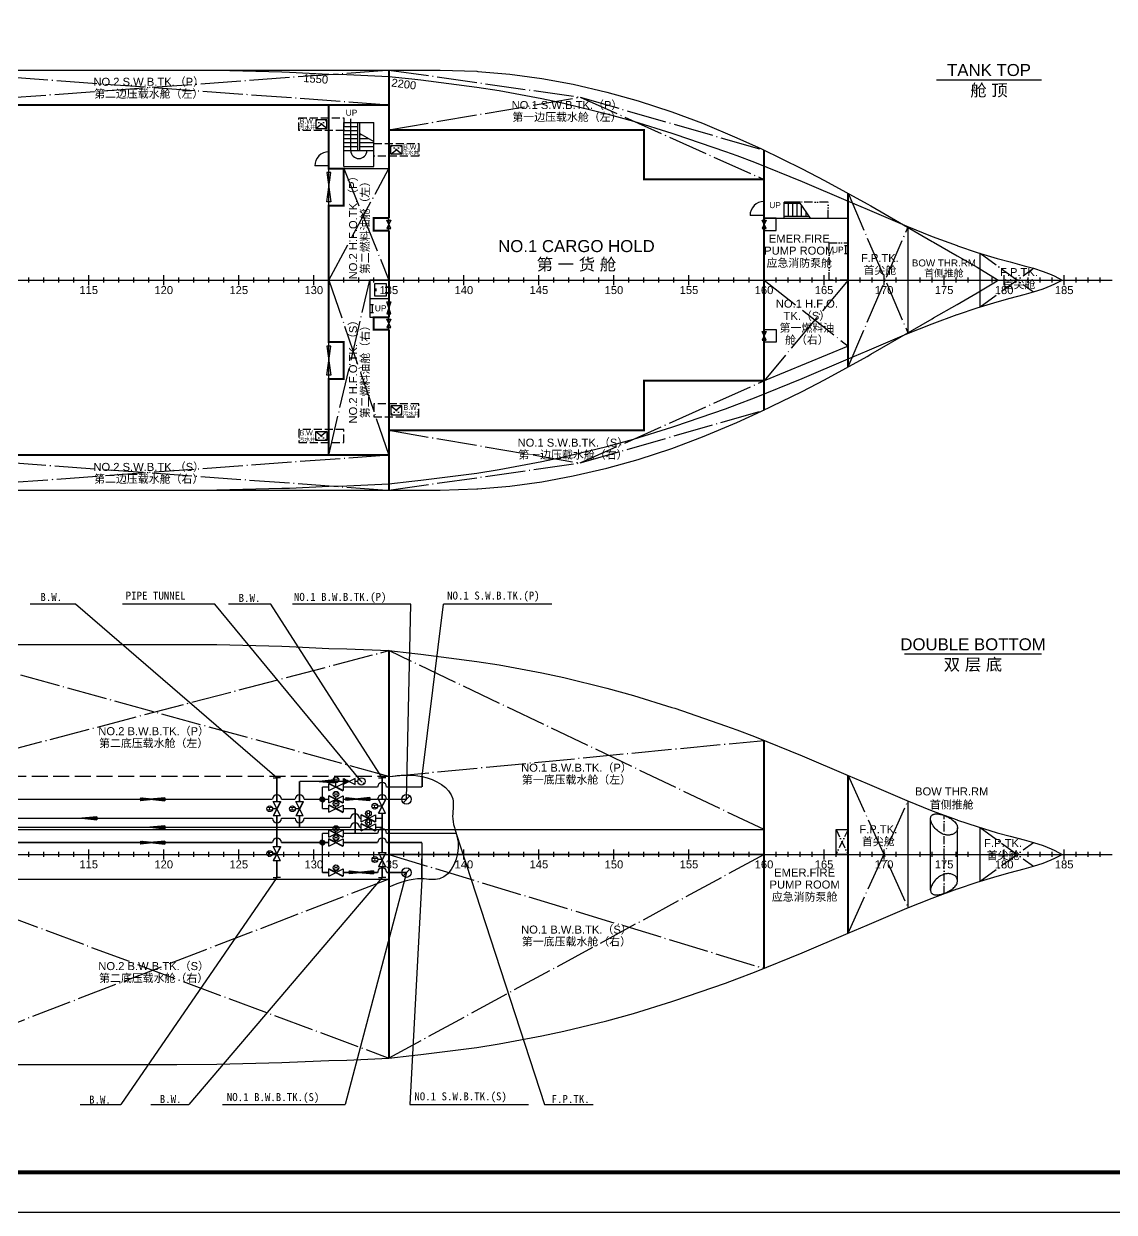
# Model space of a CAD drawing. Header units: millimetres. Extents: x 280824 to 534862, y -106960 to 12040.
# Drawn here: x 373047 to 427545, y -106860 to -47460 of the extents above; entities that cross this region are included whole.
import ezdxf
from ezdxf.enums import TextEntityAlignment as Align

# ---------------------------------------------------------------- set-up
doc = ezdxf.new("R2010")
doc.units = ezdxf.units.MM
doc.header["$LTSCALE"] = 200
for name, pattern in [('CENTER102', [3.1, 2, -0.5, 0.1, -0.5]), ('CENTER105', [6.65, 5, -0.75, 0.15, -0.75]), ('CENTER110', [12.2, 10, -1, 0.2, -1]), ('DASHED1', [5.4, 4, -1.4]), ('DASHED102', [2.75, 2, -0.75]), ('DASHED103', [4, 3, -1]), ('PHANTOM102', [3.7, 2, -0.5, 0.1, -0.5, 0.1, -0.5]), ('PHANTOM110', [13.4, 10, -1, 0.2, -1, 0.2, -1])]:
    doc.linetypes.add(name, pattern=pattern)
for name, color, linetype in [('01CONTINUOUS', 2, 'Continuous'), ('02DASHED', 1, 'DASHED103'), ('03CENTER', 3, 'CENTER110'), ('04PHANTOM', 4, 'PHANTOM110'), ('1', 2, 'DASHED1'), ('11TEXTE', 4, 'Continuous'), ('12TEXTC', 6, 'Continuous'), ('2', 4, 'Continuous'), ('G_DOOR_WINDOW', 3, 'Continuous'), ('G_STAIR_RAILING', 3, 'Continuous'), ('HULL', 7, 'Continuous'), ('MARKS', 130, 'Continuous')]:
    doc.layers.add(name, color=color, linetype=linetype)
doc.layers.add('AM_0', color=7, linetype='Continuous', lineweight=30)
doc.styles.add('HZ', font='romans.shx', dxfattribs={"width": 0.8, "height": 4, "bigfont": 'hzdx.shx'})
doc.styles.add('SWISS721LIGHTBT', font='swissl.ttf')

# ---------------------------------------------------------------- blocks, each defined once
blk = doc.blocks.new('FRAME')
for p, q in [((81600, -125), (81600, 125)), ((82350, -125), (82350, 125)), ((83100, -125), (83100, 125)), ((83850, -125), (83850, 125)), ((84600, -250), (84600, 250)), ((85350, -125), (85350, 125)), ((86100, -125), (86100, 125)), ((86850, -125), (86850, 125)), ((87600, -125), (87600, 125)), ((88350, -250), (88350, 250)), ((89100, -125), (89100, 125)), ((89850, -125), (89850, 125)), ((90600, -125), (90600, 125)), ((91350, -125), (91350, 125)), ((92100, -250), (92100, 250)), ((92850, -125), (92850, 125)), ((93600, -125), (93600, 125)), ((94350, -125), (94350, 125)), ((95100, -125), (95100, 125)), ((95850, -250), (95850, 250)), ((96600, -125), (96600, 125)), ((97350, -125), (97350, 125)), ((98100, -125), (98100, 125)), ((98850, -125), (98850, 125)), ((99600, -250), (99600, 250)), ((100350, -125), (100350, 125)), ((101100, -125), (101100, 125)), ((101850, -125), (101850, 125)), ((102600, -125), (102600, 125)), ((103350, -250), (103350, 250)), ((104100, -125), (104100, 125)), ((104850, -125), (104850, 125)), ((105600, -125), (105600, 125)), ((106350, -125), (106350, 125)), ((107100, -250), (107100, 250)), ((107850, -125), (107850, 125)), ((108600, -125), (108600, 125)), ((109350, -125), (109350, 125)), ((110100, -125), (110100, 125)), ((110850, -250), (110850, 250)), ((111600, -125), (111600, 125)), ((112350, -125), (112350, 125)), ((113100, -125), (113100, 125)), ((113850, -125), (113850, 125)), ((114600, -250), (114600, 250)), ((115350, -125), (115350, 125)), ((116100, -125), (116100, 125)), ((116850, -125), (116850, 125)), ((117600, -125), (117600, 125)), ((118350, -250), (118350, 250)), ((118950, -125), (118950, 125)), ((119550, -125), (119550, 125)), ((120150, -125), (120150, 125)), ((120750, -125), (120750, 125)), ((121350, -250), (121350, 250)), ((121950, -125), (121950, 125)), ((122550, -125), (122550, 125)), ((123150, -125), (123150, 125)), ((123750, -125), (123750, 125)), ((124350, -250), (124350, 250)), ((124950, -125), (124950, 125)), ((125550, -125), (125550, 125)), ((126150, -125), (126150, 125)), ((126750, -125), (126750, 125)), ((127350, -250), (127350, 250)), ((127950, -125), (127950, 125)), ((128550, -125), (128550, 125)), ((129150, -125), (129150, 125)), ((129750, -125), (129750, 125)), ((130350, -250), (130350, 250)), ((130950, -125), (130950, 125)), ((131550, -125), (131550, 125)), ((132150, -125), (132150, 125)), ((132750, -125), (132750, 125)), ((133350, -250), (133350, 250)), ((133950, -125), (133950, 125)), ((134550, -125), (134550, 125)), ((135150, -125), (135150, 125))]:
    blk.add_line(p, q)
at = {"layer": '11TEXTE', "style": 'SWISS721LIGHTBT'}
for s, p in [('115', (84600, -500)), ('120', (88350, -500)), ('125', (92100, -500)), ('130', (95850, -500)), ('135', (99600, -500)), ('140', (103350, -500)), ('145', (107100, -500)), ('150', (110850, -500)), ('155', (114600, -500)), ('160', (118350, -500)), ('165', (121350, -500)), ('170', (124350, -500)), ('175', (127350, -500)), ('180', (130350, -500)), ('185', (133350, -500))]:
    blk.add_text(s, height=400, dxfattribs=at).set_placement(p, align=Align.MIDDLE)
blk = doc.blocks.new('bt')
for p, q in [((0, 0), (-1.44, 0)), ((-1.2, 2.4), (1.2, 2.4)), ((1.2, 2.4), (-1.2, -2.4)), ((1.2, -2.4), (-1.2, 2.4)), ((1.2, -2.4), (-1.2, -2.4))]:
    blk.add_line(p, q)
blk.add_lwpolyline([(-1.2, -2.4, 0.5, 0.5, 0), (1.29, 2.4, 0.5, 0.5, 0)], format="xyseb")
blk.add_circle((-2.4, 0), 0.96)
at = {"style": 'HZ', "width": 0.75}
blk.add_text('H', height=1.5, rotation=90, dxfattribs=at).set_placement((-1.66, -0.62))
blk = doc.blocks.new('*X37')
at = {"color": 0}
for p, q in [((252.83, 189.92), (252.93, 190.09)), ((253.05, 189.9), (253.18, 190.12)), ((253.27, 189.87), (253.42, 190.14)), ((253.49, 189.85), (253.67, 190.17)), ((253.7, 189.83), (253.91, 190.19)), ((253.92, 189.81), (254.16, 190.22)), ((254.14, 189.79), (254.4, 190.24)), ((254.36, 189.76), (254.65, 190.26)), ((254.58, 189.74), (254.89, 190.29)), ((254.8, 189.72), (255.14, 190.31)), ((255.01, 189.7), (255.38, 190.34)), ((255.23, 189.68), (255.63, 190.36)), ((255.45, 189.65), (255.87, 190.39)), ((255.67, 189.63), (256.12, 190.41)), ((255.89, 189.61), (256.36, 190.44)), ((256.11, 189.59), (256.61, 190.46)), ((256.32, 189.57), (256.85, 190.49)), ((256.54, 189.55), (257, 190.34)), ((252.18, 189.98), (252.2, 190.02)), ((252.39, 189.96), (252.44, 190.04)), ((252.61, 189.94), (252.69, 190.07)), ((256.76, 189.52), (257, 189.94)), ((256.98, 189.5), (257, 189.54))]:
    blk.add_line(p, q, dxfattribs=at)
blk = doc.blocks.new('SGLARW1')
for p, q in [((0, 0.5), (-5, 0)), ((-5, 0), (0, -0.5)), ((0, 0.5), (0, -0.5))]:
    blk.add_line(p, q)
blk.add_blockref('*X37', (-257, -190))
blk = doc.blocks.new('SUCTION2')
blk.add_line((-1.41, -1.41), (1.41, 1.41))
blk.add_circle((0, 0), 2)
blk = doc.blocks.new('*X43')
at = {"color": 0}
for p, q in [((-74108.87, 275031.79), (-74108.08, 275032.58)), ((-74108.87, 275031.68), (-74107.97, 275032.58)), ((-74108.87, 275031.7), (-74107.98, 275032.58)), ((-74108.87, 275031.71), (-74108, 275032.58)), ((-74108.87, 275031.72), (-74108.01, 275032.58)), ((-74108.87, 275031.74), (-74108.02, 275032.58)), ((-74108.87, 275031.75), (-74108.04, 275032.58)), ((-74108.87, 275031.76), (-74108.05, 275032.58)), ((-74108.87, 275031.78), (-74108.06, 275032.58)), ((-74108.87, 275031.8), (-74108.09, 275032.58)), ((-74108.87, 275031.82), (-74108.11, 275032.58)), ((-74108.87, 275031.83), (-74108.12, 275032.58)), ((-74108.87, 275031.85), (-74108.14, 275032.58)), ((-74108.87, 275031.86), (-74108.15, 275032.58)), ((-74108.87, 275031.88), (-74108.17, 275032.58)), ((-74108.86, 275031.66), (-74107.95, 275032.58)), ((-74108.86, 275031.67), (-74107.96, 275032.58)), ((-74108.86, 275031.9), (-74108.18, 275032.58)), ((-74108.86, 275031.62), (-74107.91, 275032.57)), ((-74108.86, 275031.63), (-74107.92, 275032.57)), ((-74108.86, 275031.65), (-74107.93, 275032.57)), ((-74108.86, 275031.91), (-74108.2, 275032.57)), ((-74108.86, 275031.93), (-74108.22, 275032.57)), ((-74108.86, 275031.95), (-74108.24, 275032.57)), ((-74108.85, 275031.61), (-74107.9, 275032.57)), ((-74108.85, 275031.59), (-74107.88, 275032.56)), ((-74108.85, 275031.6), (-74107.89, 275032.56)), ((-74108.85, 275031.97), (-74108.25, 275032.56)), ((-74108.85, 275031.99), (-74108.27, 275032.56)), ((-74108.84, 275031.58), (-74107.86, 275032.56)), ((-74108.84, 275031.54), (-74107.83, 275032.55)), ((-74108.84, 275031.56), (-74107.84, 275032.55)), ((-74108.84, 275031.57), (-74107.85, 275032.55)), ((-74108.84, 275032), (-74108.29, 275032.55)), ((-74108.84, 275032.02), (-74108.31, 275032.55)), ((-74108.83, 275031.52), (-74107.81, 275032.54)), ((-74108.83, 275031.53), (-74107.82, 275032.54)), ((-74108.83, 275032.05), (-74108.33, 275032.54)), ((-74108.82, 275031.51), (-74107.8, 275032.54)), ((-74108.82, 275031.49), (-74107.78, 275032.53)), ((-74108.82, 275031.5), (-74107.79, 275032.53)), ((-74108.82, 275032.07), (-74108.36, 275032.53)), ((-74108.81, 275031.48), (-74107.77, 275032.53)), ((-74108.81, 275031.47), (-74107.76, 275032.52)), ((-74108.81, 275032.09), (-74108.38, 275032.52)), ((-74108.8, 275031.46), (-74107.75, 275032.52)), ((-74108.8, 275031.44), (-74107.73, 275032.51)), ((-74108.8, 275031.45), (-74107.74, 275032.51)), ((-74108.8, 275032.12), (-74108.4, 275032.51)), ((-74108.79, 275031.42), (-74107.71, 275032.5)), ((-74108.79, 275031.43), (-74107.72, 275032.5)), ((-74108.79, 275032.14), (-74108.43, 275032.5)), ((-74108.78, 275031.41), (-74107.69, 275032.49)), ((-74108.78, 275031.41), (-74107.7, 275032.49)), ((-74108.77, 275031.39), (-74107.67, 275032.48)), ((-74108.77, 275031.4), (-74107.68, 275032.48)), ((-74108.77, 275032.17), (-74108.46, 275032.48)), ((-74108.76, 275031.37), (-74107.66, 275032.47)), ((-74108.76, 275031.38), (-74107.67, 275032.47)), ((-74108.75, 275031.36), (-74107.65, 275032.46)), ((-74108.75, 275032.21), (-74108.5, 275032.46)), ((-74108.74, 275031.35), (-74107.64, 275032.46)), ((-74108.74, 275031.34), (-74107.63, 275032.45)), ((-74108.73, 275031.33), (-74107.62, 275032.45)), ((-74108.73, 275031.33), (-74107.61, 275032.44)), ((-74108.72, 275032.25), (-74108.54, 275032.44)), ((-74108.72, 275031.31), (-74107.6, 275032.43)), ((-74108.72, 275031.32), (-74107.61, 275032.43)), ((-74108.71, 275031.3), (-74107.59, 275032.42)), ((-74108.7, 275031.29), (-74107.58, 275032.42)), ((-74108.7, 275031.29), (-74107.57, 275032.41)), ((-74108.69, 275031.28), (-74107.57, 275032.4)), ((-74108.68, 275031.27), (-74107.56, 275032.4)), ((-74108.68, 275031.26), (-74107.55, 275032.39)), ((-74108.67, 275031.25), (-74107.54, 275032.38)), ((-74108.67, 275031.26), (-74107.54, 275032.38)), ((-74108.66, 275031.24), (-74107.53, 275032.37)), ((-74108.66, 275032.33), (-74108.61, 275032.37)), ((-74108.65, 275031.23), (-74107.52, 275032.36)), ((-74108.64, 275031.23), (-74107.51, 275032.36)), ((-74108.64, 275031.22), (-74107.51, 275032.35)), ((-74108.63, 275031.21), (-74107.5, 275032.34)), ((-74108.62, 275031.2), (-74107.49, 275032.34)), ((-74108.62, 275031.2), (-74107.49, 275032.33)), ((-74108.61, 275031.19), (-74107.48, 275032.32)), ((-74108.6, 275031.18), (-74107.47, 275032.31)), ((-74108.59, 275031.18), (-74107.47, 275032.31)), ((-74108.59, 275031.17), (-74107.46, 275032.3)), ((-74108.58, 275031.17), (-74107.45, 275032.29)), ((-74108.57, 275031.16), (-74107.45, 275032.28)), ((-74108.56, 275031.15), (-74107.44, 275032.28)), ((-74108.55, 275031.15), (-74107.43, 275032.27)), ((-74108.55, 275031.14), (-74107.43, 275032.26)), ((-74108.54, 275031.13), (-74107.42, 275032.25)), ((-74108.53, 275031.13), (-74107.42, 275032.24)), ((-74108.52, 275031.12), (-74107.41, 275032.23)), ((-74108.51, 275031.12), (-74107.4, 275032.23)), ((-74108.5, 275031.11), (-74107.4, 275032.22)), ((-74108.5, 275031.11), (-74107.39, 275032.21)), ((-74108.49, 275031.1), (-74107.39, 275032.2)), ((-74108.48, 275031.1), (-74107.38, 275032.19)), ((-74108.47, 275031.09), (-74107.38, 275032.18)), ((-74108.46, 275031.09), (-74107.37, 275032.17)), ((-74108.45, 275031.08), (-74107.37, 275032.16)), ((-74108.44, 275031.08), (-74107.36, 275032.15)), ((-74108.43, 275031.07), (-74107.36, 275032.14)), ((-74108.42, 275031.07), (-74107.35, 275032.14)), ((-74108.41, 275031.06), (-74107.35, 275032.13)), ((-74108.4, 275031.06), (-74107.34, 275032.12)), ((-74108.39, 275031.05), (-74107.34, 275032.11)), ((-74108.38, 275031.05), (-74107.34, 275032.1)), ((-74108.37, 275031.04), (-74107.33, 275032.09)), ((-74108.36, 275031.04), (-74107.33, 275032.08)), ((-74108.35, 275031.04), (-74107.32, 275032.07)), ((-74108.34, 275031.03), (-74107.32, 275032.06)), ((-74108.33, 275031.03), (-74107.32, 275032.05)), ((-74108.32, 275031.03), (-74107.31, 275032.03)), ((-74108.31, 275031.02), (-74107.31, 275032.02)), ((-74108.3, 275031.02), (-74107.31, 275032.01)), ((-74108.29, 275031.02), (-74107.3, 275032)), ((-74108.28, 275031.01), (-74107.3, 275031.99)), ((-74108.27, 275031.01), (-74107.3, 275031.98)), ((-74108.26, 275031.01), (-74107.29, 275031.97)), ((-74108.24, 275031), (-74107.29, 275031.96)), ((-74108.23, 275031), (-74107.29, 275031.95)), ((-74108.22, 275031), (-74107.29, 275031.93)), ((-74108.21, 275031), (-74107.28, 275031.92)), ((-74108.2, 275030.99), (-74107.28, 275031.91)), ((-74108.18, 275030.99), (-74107.28, 275031.9)), ((-74108.17, 275030.99), (-74107.28, 275031.88)), ((-74108.16, 275030.99), (-74107.28, 275031.87)), ((-74108.15, 275030.99), (-74107.28, 275031.86)), ((-74108.13, 275030.99), (-74107.27, 275031.85)), ((-74108.12, 275030.99), (-74107.27, 275031.83)), ((-74108.11, 275030.99), (-74107.27, 275031.82)), ((-74108.09, 275030.99), (-74107.27, 275031.81)), ((-74108.08, 275030.99), (-74107.27, 275031.79)), ((-74108.07, 275030.99), (-74107.27, 275031.78)), ((-74108.05, 275030.99), (-74107.27, 275031.76)), ((-74108.04, 275030.99), (-74107.27, 275031.75)), ((-74108.02, 275030.99), (-74107.27, 275031.73)), ((-74108.01, 275030.99), (-74107.28, 275031.72)), ((-74107.99, 275030.99), (-74107.28, 275031.7)), ((-74107.97, 275030.99), (-74107.28, 275031.69)), ((-74107.96, 275030.99), (-74107.28, 275031.67)), ((-74107.94, 275031), (-74107.28, 275031.65)), ((-74107.92, 275031), (-74107.29, 275031.64)), ((-74107.91, 275031), (-74107.29, 275031.62)), ((-74107.89, 275031.01), (-74107.29, 275031.6)), ((-74107.87, 275031.01), (-74107.3, 275031.58)), ((-74107.85, 275031.02), (-74107.3, 275031.56)), ((-74107.83, 275031.02), (-74107.31, 275031.54)), ((-74107.81, 275031.03), (-74107.32, 275031.52)), ((-74107.79, 275031.04), (-74107.33, 275031.5)), ((-74107.76, 275031.05), (-74107.33, 275031.47)), ((-74107.74, 275031.06), (-74107.35, 275031.45)), ((-74107.71, 275031.07), (-74107.36, 275031.42)), ((-74107.68, 275031.09), (-74107.38, 275031.39)), ((-74107.64, 275031.11), (-74107.4, 275031.36)), ((-74107.6, 275031.14), (-74107.43, 275031.31))]:
    blk.add_line(p, q, dxfattribs=at)
blk = doc.blocks.new('*X35')
at = {"color": 0}
for p, q in [((75, 160.7), (75.13, 160.93)), ((75, 160.3), (75.31, 160.84)), ((75, 159.9), (75.49, 160.75)), ((75, 159.5), (75.67, 160.66)), ((75, 159.1), (75.85, 160.58)), ((75, 158.7), (76.03, 160.49)), ((75, 158.3), (76.21, 160.4)), ((75, 157.9), (76.39, 160.31)), ((75, 157.5), (76.57, 160.22)), ((75, 157.1), (76.75, 160.13)), ((75.24, 157.12), (76.92, 160.04)), ((75.57, 157.28), (77.1, 159.95)), ((75.89, 157.44), (77.28, 159.86)), ((76.21, 157.61), (77.46, 159.77)), ((76.54, 157.77), (77.64, 159.68)), ((76.86, 157.93), (77.82, 159.59)), ((77.19, 158.09), (78, 159.5)), ((77.51, 158.26), (78.18, 159.41)), ((77.84, 158.42), (78.36, 159.32)), ((78.16, 158.58), (78.54, 159.23)), ((78.49, 158.74), (78.72, 159.14)), ((78.81, 158.91), (78.9, 159.05))]:
    blk.add_line(p, q, dxfattribs=at)
blk = doc.blocks.new('CHECK_V1')
for p, q in [((4, -2), (-4, 2)), ((-4, -2), (4, 2)), ((-4, -2), (-4, 2)), ((4, 2), (4, -2))]:
    blk.add_line(p, q)
blk.add_blockref('*X35', (-79, -159))
blk = doc.blocks.new('MUD_BOX2')
for p, q in [((0.35, 0.35), (-0.35, -0.35)), ((1.41, 1.41), (0.85, 0.85)), ((-0.85, -0.85), (-1.41, -1.41))]:
    blk.add_line(p, q)
blk.add_circle((0, 0), 2)
blk = doc.blocks.new('HATCH600')
for p, q in [((74, 137), (-61, 137)), ((0, -300), (0, 300)), ((0, 300), (600, 300)), ((518, -65), (518, 65)), ((600, 300), (600, -300)), ((74, -137), (-61, -137)), ((600, -300), (0, -300))]:
    blk.add_line(p, q)
blk = doc.blocks.new('LADDER2000')
for p, q in [((0, 400), (1246, 400)), ((0, 400), (0, -400)), ((1150, 325), (0, 325)), ((200, 325), (200, -325)), ((400, 325), (400, -325)), ((600, 325), (600, -325)), ((1196, 400), (704, -400)), ((800, 325), (800, -244)), ((1000, 325), (1000, 81)), ((750, -325), (0, -325)), ((754, -400), (0, -400))]:
    blk.add_line(p, q)
at = {"linetype": 'PHANTOM102'}
for p, q in [((1246, 400), (2000, 400)), ((2000, 400), (2000, -400)), ((2000, -400), (754, -400))]:
    blk.add_line(p, q, dxfattribs=at)
blk.add_lwpolyline([(-143, 0, 0, 0, 0), (360, 0, 150, 0, 0), (660, 0, 0, 0, 0)], format="xyseb")
blk = doc.blocks.new('LADDER400')
for p, q in [((-180, 200), (0, 200)), ((-120, 200), (-120, -200)), ((-180, -200), (0, -200))]:
    blk.add_line(p, q)
blk = doc.blocks.new('DOOR_STEEL_1000')
at = {"color": 2}
blk.add_line((0, 0), (0, 1000), dxfattribs=at)
blk.add_arc((0, 0), 1000, 0, 90)

msp = doc.modelspace()

# ---------------------------------------------------------------- linework, layer by layer
for p, q in [((389392, -53800), (389392, -52209)), ((389042, -54600), (389042, -52400)), ((389042, -52400), (390542, -52400)), ((389042, -52600), (389742, -52600)), ((389042, -52800), (389742, -52800)), ((389042, -52800), (389742, -52800)), ((389742, -53800), (389742, -52400)), ((389842, -53800), (389842, -52400)), ((390542, -54600), (390542, -52400)), ((389042, -53000), (389742, -53000)), ((389042, -53200), (389742, -53200)), ((389042, -53400), (389742, -53400)), ((389042, -53400), (389742, -53400)), ((389842, -52950), (390542, -53350)), ((389842, -53000), (389917, -53000)), ((389842, -53200), (390267, -53200)), ((389842, -53400), (390542, -53400)), ((389842, -53400), (390542, -53400)), ((389042, -53600), (389742, -53600)), ((389042, -53800), (390542, -53800)), ((389842, -53600), (390542, -53600)), ((389042, -54600), (390542, -54600)), ((287492, -60271), (427442, -60271)), ((390342, -61199), (391292, -61199)), ((385517, -85153), (385700, -85153)), ((385876, -85153), (385693, -85153)), ((390778, -85153), (390961, -85153)), ((391137, -85153), (390954, -85153)), ((388291, -86401), (389011, -86041)), ((389011, -86401), (388291, -86041)), ((388291, -86401), (388291, -86041)), ((388651, -86221), (388651, -86113)), ((389011, -86041), (389011, -86401)), ((388291, -86871), (389011, -86511)), ((389011, -86871), (388291, -86511)), ((388291, -86871), (388291, -86511)), ((388651, -86691), (388651, -86583)), ((389011, -86511), (389011, -86871)), ((389912, -87352), (390632, -86992)), ((390632, -87352), (389912, -86992)), ((389912, -87352), (389912, -86992)), ((390272, -87172), (390272, -87064)), ((390632, -86992), (390632, -87352)), ((418367, -90757), (418367, -87193)), ((388291, -88106), (388291, -87746)), ((389011, -88106), (388291, -87746)), ((388291, -88106), (389011, -87746)), ((388651, -87926), (388651, -87818)), ((389011, -87746), (389011, -88106)), ((389912, -87801), (390632, -87441)), ((390632, -87801), (389912, -87441)), ((389912, -87801), (389912, -87441)), ((390272, -87621), (390272, -87513)), ((390632, -87441), (390632, -87801)), ((419717, -90294), (419717, -87655)), ((388291, -88564), (389011, -88204)), ((389011, -88564), (388291, -88204)), ((388291, -88564), (388291, -88204)), ((388651, -88384), (388651, -88276)), ((389011, -88204), (389011, -88564)), ((287492, -88975), (427442, -88975)), ((391292, -89203), (391292, -88703)), ((385517, -90136), (385700, -90136)), ((385876, -90136), (385693, -90136)), ((388291, -90063), (389011, -89703)), ((389011, -90063), (388291, -89703)), ((388291, -90063), (388291, -89703)), ((388651, -89883), (388651, -89775)), ((389011, -89703), (389011, -90063)), ((390778, -90136), (390961, -90136)), ((391137, -90136), (390954, -90136))]:
    msp.add_line(p, q)
for points in [[(346292, -49773), (380692, -49773), (382692, -49783), (385942, -49863), (386331, -49878), (388292, -49974), (389192, -49990), (391292, -50088), (392442, -50212), (392888, -50264), (395692, -50627), (396803, -50801), (398942, -51200), (400036, -51434), (402192, -51957), (403514, -52323), (405442, -52925), (405580, -52970), (408112, -53839), (408692, -54052), (409559, -54380), (411942, -55344), (414242, -56326)], [(414242, -56326), (415192, -56732), (417180, -57584), (418442, -58087), (419692, -58544), (419717, -58553), (420692, -58884), (421692, -59187), (422342, -59365), (423042, -59551), (423509, -59680), (423994, -59834), (424392, -59993), (424575, -60079), (424904, -60256), (424931, -60271)], [(414242, -64215), (415192, -63809), (417180, -62958), (418442, -62454), (419692, -61998), (419717, -61989), (420692, -61658), (421692, -61355), (422342, -61176), (423042, -60990), (423509, -60862), (423994, -60708), (424392, -60548), (424575, -60462), (424904, -60286), (424931, -60271)], [(346292, -70768), (380692, -70768), (382692, -70759), (385942, -70679), (386331, -70664), (388292, -70568), (389192, -70551), (391292, -70454), (392442, -70329), (392888, -70278), (395692, -69915), (396803, -69740), (398942, -69341), (400036, -69108), (402192, -68585), (403514, -68218), (405442, -67617), (405580, -67572), (408112, -66703), (408692, -66490), (409559, -66161), (411942, -65198), (414242, -64215)], [(419692, -87773), (419690, -87778), (419670, -87814), (419645, -87848), (419644, -87850), (419626, -87869), (419596, -87897), (419564, -87922), (419529, -87943), (419493, -87961), (419457, -87976), (419420, -87988), (419383, -87998), (419344, -88005), (419304, -88010), (419265, -88012), (419226, -88011), (419187, -88009), (419147, -88004), (419108, -87996), (419068, -87987), (419028, -87975), (418987, -87960), (418945, -87942), (418902, -87921), (418857, -87896), (418810, -87867), (418762, -87833), (418706, -87789), (418651, -87738), (418596, -87681), (418544, -87619), (418496, -87553), (418455, -87484), (418454, -87483), (418442, -87460), (418415, -87403), (418395, -87348), (418380, -87296), (418371, -87245), (418367, -87198), (418367, -87193), (418369, -87153), (418376, -87118), (418387, -87087), (418400, -87060), (418417, -87037), (418436, -87017), (418442, -87012), (418455, -87002), (418479, -86987), (418506, -86975), (418534, -86965), (418564, -86958), (418595, -86953), (418631, -86950), (418668, -86949), (418707, -86951), (418748, -86954), (418771, -86957), (418814, -86964), (418859, -86974), (418906, -86985), (418955, -86999), (419006, -87015), (419057, -87033), (419110, -87054), (419164, -87078), (419218, -87103), (419275, -87133), (419333, -87166), (419389, -87202), (419443, -87240), (419490, -87277), (419535, -87316), (419576, -87356), (419612, -87398), (419645, -87442), (419671, -87486), (419692, -87531), (419717, -87655), (419692, -87773)], [(419692, -90177), (419690, -90172), (419670, -90135), (419645, -90102), (419644, -90100), (419626, -90081), (419596, -90053), (419564, -90028), (419529, -90007), (419493, -89989), (419457, -89973), (419420, -89961), (419383, -89952), (419344, -89945), (419304, -89940), (419265, -89938), (419226, -89938), (419187, -89941), (419147, -89946), (419108, -89953), (419068, -89963), (419028, -89975), (418987, -89990), (418945, -90007), (418902, -90028), (418857, -90053), (418810, -90082), (418762, -90116), (418706, -90161), (418651, -90212), (418596, -90269), (418544, -90331), (418496, -90397), (418455, -90466), (418454, -90467), (418442, -90490), (418415, -90547), (418395, -90602), (418380, -90654), (418371, -90704), (418367, -90752), (418367, -90757), (418369, -90797), (418376, -90832), (418387, -90863), (418400, -90889), (418417, -90913), (418436, -90933), (418442, -90938), (418455, -90947), (418479, -90963), (418506, -90975), (418534, -90985), (418564, -90992), (418595, -90997), (418631, -91000), (418668, -91001), (418707, -90999), (418748, -90995), (418771, -90992), (418814, -90985), (418859, -90976), (418906, -90965), (418955, -90951), (419006, -90935), (419057, -90916), (419110, -90895), (419164, -90872), (419218, -90846), (419275, -90816), (419333, -90784), (419389, -90748), (419443, -90710), (419490, -90673), (419535, -90634), (419576, -90593), (419612, -90551), (419645, -90508), (419671, -90463), (419692, -90419), (419717, -90294), (419692, -90177)]]:
    msp.add_lwpolyline(points)
for points in [[(387642, -52701), (388192, -52701), (388192, -52261), (387642, -52261)], [(391942, -53981), (391392, -53981), (391392, -53541), (391942, -53541)], [(388392, -56357), (388192, -56357), (388392, -54900), (388192, -54900)], [(391192, -57695), (391392, -57695), (391192, -57276), (391392, -57276)], [(409942, -57276), (410142, -57276), (409942, -57695), (410142, -57695)], [(391192, -61364), (391392, -61364), (391192, -61964), (391392, -61964)], [(391192, -62228), (391392, -62228), (391192, -62647), (391392, -62647)], [(409942, -63266), (410142, -63266), (409942, -62847), (410142, -62847)], [(388392, -63566), (388192, -63566), (388392, -65023), (388192, -65023)], [(391942, -66561), (391392, -66561), (391392, -67001), (391942, -67001)], [(387642, -67841), (388192, -67841), (388192, -68281), (387642, -68281)]]:
    msp.add_lwpolyline(points, close=True)
for points in [[(390192, -53800, 0, 0, 0), (390192, -53701, 150, 0, 0), (390192, -53301, 0, 0, 0)], [(388142, -55245, 0, 0, 0), (387642, -55245, 200, 0, 0), (387142, -55245, 0, 0, 0)], [(388142, -56012, 0, 0, 0), (387642, -56012, 200, 0, 0), (387142, -56012, 0, 0, 0)], [(391442, -57485, 0, 0, 0), (391942, -57485, 200, 0, 0), (392442, -57485, 0, 0, 0)], [(408892, -57485, 0, 0, 0), (409392, -57485, 200, 0, 0), (409892, -57485, 0, 0, 0)], [(391442, -62437, 0, 0, 0), (391942, -62437, 200, 0, 0), (392442, -62437, 0, 0, 0)], [(408892, -63056, 0, 0, 0), (409392, -63056, 200, 0, 0), (409892, -63056, 0, 0, 0)], [(388142, -63911, 0, 0, 0), (387642, -63911, 200, 0, 0), (387142, -63911, 0, 0, 0)], [(388142, -64678, 0, 0, 0), (387642, -64678, 200, 0, 0), (387142, -64678, 0, 0, 0)], [(388291, -86041, 75, 75, 0), (389011, -86414, 75, 75, 0)], [(388291, -86511, 75, 75, 0), (389011, -86884, 75, 75, 0)], [(389912, -86992, 75, 75, 0), (390632, -87365, 75, 75, 0)], [(388291, -87746, 75, 75, 0), (389011, -88119, 75, 75, 0)], [(389912, -87441, 75, 75, 0), (390632, -87814, 75, 75, 0)], [(388291, -88204, 75, 75, 0), (389011, -88577, 75, 75, 0)], [(388291, -89703, 75, 75, 0), (389011, -90076, 75, 75, 0)]]:
    msp.add_lwpolyline(points, format="xyseb")
for centre in [(388651, -85969), (388651, -86439), (390272, -86932), (390272, -87380), (388651, -87685), (388651, -88144), (388651, -89643)]:
    msp.add_circle(centre, 144)
for centre, radius, start, end in [((389792, -53800), 400, 180, 0), ((390958, -85610), 225, 0, 180), ((385697, -86221), 225, 0, 180), ((386831, -86221), 225, 0, 180), ((390958, -86221), 225, 0, 180), ((385697, -87172), 225, 180, 0), ((386831, -87172), 225, 180, 0), ((389602, -87172), 225, 0, 180), ((389605, -87621), 225, 0, 180), ((390958, -87926), 225, 0, 180), ((385697, -88384), 225, 0, 180), ((390958, -88384), 225, 0, 180), ((390959, -89878), 225, 358.73204, 181.26796)]:
    msp.add_arc(centre, radius, start, end)
at = {"layer": '01CONTINUOUS'}
for p, q in [((391292, -70771), (391292, -49771)), ((423912, -50271), (418662, -50271)), ((316292, -51521), (391292, -51521)), ((388292, -69021), (388292, -51521)), ((391292, -52763), (404042, -52763)), ((404042, -55243), (404042, -52763)), ((410042, -66766), (410042, -53776)), ((389042, -54700), (391292, -54700)), ((404042, -55243), (410042, -55243)), ((414242, -64611), (414242, -55931)), ((390542, -57795), (390542, -57176)), ((390542, -57176), (391292, -57176)), ((410042, -57176), (414242, -57176)), ((417242, -62933), (417242, -57608)), ((391292, -57795), (390542, -57795)), ((420842, -61612), (420842, -58929)), ((388292, -60271), (391292, -60271)), ((390542, -62128), (390542, -62747)), ((391292, -62128), (390542, -62128)), ((390542, -62747), (391292, -62747)), ((414242, -63571), (410042, -65299)), ((404042, -65299), (404042, -67779)), ((404042, -65299), (410042, -65299)), ((391292, -67779), (404042, -67779)), ((316292, -69021), (391292, -69021)), ((391292, -87737), (391292, -78792)), ((423912, -78975), (417062, -78975)), ((410042, -94670), (410042, -83280)), ((391292, -90213), (391299, -85063)), ((414242, -92919), (414242, -85030)), ((417242, -91637), (417242, -86313)), ((316272, -87737), (410042, -87737)), ((420842, -90316), (420842, -87633)), ((391292, -99158), (391292, -88975)), ((410042, -88975), (391292, -88975)), ((314042, -90213), (391292, -90211)), ((316292, -90213), (391292, -90213))]:
    msp.add_line(p, q, dxfattribs=at)
for points in [[(341292, -49771), (380692, -49771), (382692, -49771), (385942, -49771), (387825, -49771), (389192, -49771), (393054, -49771), (393863, -49774), (395692, -49836), (395734, -49838), (397339, -49973), (398942, -50191), (400507, -50481), (402192, -50873), (403749, -51305), (405442, -51857), (406975, -52432), (408692, -53157), (409910, -53711), (411942, -54705), (413070, -55288), (415192, -56452), (415384, -56561), (418442, -58337), (418509, -58376), (419692, -59057), (420692, -59632), (421692, -60235), (421697, -60238), (421703, -60244), (421710, -60252), (421721, -60270), (421721, -60271)], [(388292, -56557), (389042, -56557), (389042, -54700), (388292, -54700)], [(341292, -70771), (380692, -70771), (382692, -70771), (385942, -70771), (387825, -70771), (389192, -70771), (393054, -70771), (393863, -70767), (395692, -70706), (395734, -70703), (397339, -70568), (398942, -70350), (400507, -70060), (402192, -69668), (403749, -69237), (405442, -68685), (406975, -68110), (408692, -67385), (409910, -66830), (411942, -65837), (413070, -65253), (415192, -64090), (415384, -63980), (418442, -62204), (418509, -62165), (419692, -61485), (420692, -60909), (421692, -60307), (421697, -60303), (421703, -60298), (421710, -60290), (421721, -60271), (421721, -60271)], [(391292, -60271), (390342, -60271), (390342, -62128), (391292, -62128)], [(388292, -63366), (389042, -63366), (389042, -65223), (388292, -65223)], [(346292, -78477), (380692, -78477), (382692, -78487), (385942, -78567), (386331, -78582), (388292, -78678), (389192, -78694), (391292, -78792), (392442, -78917), (392888, -78968), (395692, -79331), (396803, -79505), (398942, -79904), (400036, -80138), (402192, -80661), (403514, -81027), (405442, -81629), (405580, -81674), (408112, -82543), (408692, -82756), (409559, -83084), (411942, -84048), (414242, -85030)], [(414242, -85030), (415192, -85436), (417180, -86288), (418442, -86791), (419692, -87248), (419717, -87257), (420692, -87588), (421692, -87891), (422342, -88069), (423042, -88255), (423509, -88384), (423994, -88538), (424392, -88697), (424575, -88784), (424904, -88960), (424931, -88975)], [(414242, -92919), (415192, -92513), (417180, -91662), (418442, -91159), (419692, -90702), (419717, -90693), (420692, -90362), (421692, -90059), (422342, -89880), (423042, -89694), (423509, -89566), (423994, -89412), (424392, -89252), (424575, -89166), (424904, -88990), (424931, -88975)], [(346292, -99472), (380692, -99472), (382692, -99463), (385942, -99383), (386331, -99368), (388292, -99272), (389192, -99255), (391292, -99158), (392442, -99033), (392888, -98982), (395692, -98619), (396803, -98444), (398942, -98045), (400036, -97812), (402192, -97289), (403514, -96922), (405442, -96321), (405580, -96276), (408112, -95407), (408692, -95194), (409559, -94865), (411942, -93902), (414242, -92919)]]:
    msp.add_lwpolyline(points, dxfattribs=at)
for points in [[(410042, -57795), (410642, -57795), (410642, -57176), (410042, -57176)], [(410042, -62747), (410642, -62747), (410642, -63366), (410042, -63366)], [(413642, -87737), (414242, -87737), (414242, -88975), (413642, -88975)]]:
    msp.add_lwpolyline(points, close=True, dxfattribs=at)
at = {"layer": '02DASHED', "color": 6, "linetype": 'DASHED102'}
for points in [[(389042, -52801), (386792, -52801), (386792, -52161), (389042, -52161), (389042, -52801)], [(389042, -67741), (386792, -67741), (386792, -68381), (389042, -68381), (389042, -67741)]]:
    msp.add_lwpolyline(points, dxfattribs=at)
for points in [[(392792, -54081), (390542, -54081), (390542, -53441), (392792, -53441)], [(392792, -66461), (390542, -66461), (390542, -67101), (392792, -67101)]]:
    msp.add_lwpolyline(points, close=True, dxfattribs=at)
at = {"layer": '03CENTER'}
for p, q in [((367292, -51521), (391292, -49771)), ((391292, -51521), (367292, -49771)), ((391292, -49771), (400857, -51129)), ((391292, -52763), (400857, -51129)), ((400857, -51129), (410042, -53776)), ((400857, -51129), (410042, -55243)), ((388292, -60271), (391292, -54700)), ((389042, -54700), (391292, -60271)), ((414242, -55931), (417242, -62933)), ((414242, -64611), (417242, -57608)), ((388292, -69021), (390342, -60271)), ((388292, -60271), (391292, -69021)), ((410042, -60271), (414242, -63571)), ((414242, -60271), (410042, -65299)), ((400857, -69412), (410042, -65299)), ((400857, -69412), (410042, -66766)), ((391292, -67779), (400857, -69412)), ((367292, -69021), (391292, -70771)), ((391292, -69021), (367292, -70771)), ((391292, -70771), (400857, -69412)), ((391292, -85083), (367292, -78478)), ((367292, -85084), (391292, -78792)), ((410042, -87737), (391292, -78792)), ((391292, -85083), (410042, -83280)), ((414242, -85030), (417242, -91637)), ((414242, -92919), (417242, -86313)), ((410042, -88975), (391292, -99158)), ((391292, -88975), (410042, -94670)), ((391292, -90213), (367292, -99471)), ((367292, -90213), (391292, -99158)), ((391292, -90211), (391288, -90213))]:
    msp.add_line(p, q, dxfattribs=at)
at = {"layer": '03CENTER', "linetype": 'CENTER102'}
for p, q in [((387642, -52701), (388192, -52261)), ((388192, -52701), (387642, -52261)), ((391392, -53981), (391942, -53541)), ((391942, -53981), (391392, -53541)), ((391942, -66561), (391392, -67001)), ((391392, -66561), (391942, -67001)), ((387642, -67841), (388192, -68281)), ((388192, -67841), (387642, -68281)), ((419042, -90939), (419042, -87010)), ((414242, -87737), (413642, -88975)), ((413642, -87737), (414242, -88975))]:
    msp.add_line(p, q, dxfattribs=at)
at = {"layer": '03CENTER', "linetype": 'CENTER105'}
for p, q in [((420842, -58929), (423509, -60862)), ((420842, -61612), (423509, -59680)), ((420842, -87633), (423509, -89566)), ((420842, -90316), (423509, -88384))]:
    msp.add_line(p, q, dxfattribs=at)
at = {"layer": '04PHANTOM', "linetype": 'PHANTOM102'}
msp.add_lwpolyline([(414242, -60271), (413292, -60271), (413292, -58414), (414242, -58414)], dxfattribs=at)
at = {"layer": '1'}
for points in [[(385693, -85153, 75, 75, 0), (385697, -86334, 75, 75, 0)], [(389746, -85322, 75, 75, 0), (389618, -85322, 75, 75, 0)], [(390961, -85153, 75, 75, 0), (390958, -86207, 75, 75, 0)], [(385697, -87054, 75, 75, 0), (385697, -87621, 75, 75, 0)], [(390958, -86927, 75, 75, 0), (390958, -87621, 75, 75, 0)]]:
    msp.add_lwpolyline(points, format="xyseb", dxfattribs=at)
at = {"layer": '1', "const_width": 75}
for points in [[(389016, -85325), (386831, -85325)], [(386831, -86334), (386831, -85325)], [(372606, -87172), (385472, -87172)], [(386606, -87172), (385922, -87172)], [(386831, -87621), (386831, -87054)], [(387056, -87172), (388106, -87172)], [(387070, -87172), (389377, -87172)], [(389827, -87172), (389912, -87172)], [(390632, -87172), (390958, -87172)], [(371311, -87621), (389380, -87621)], [(385697, -88577), (385697, -87621)], [(389830, -87621), (389912, -87621)], [(390632, -87621), (390958, -87621)], [(390959, -88878), (390958, -87621)], [(385697, -90136), (385697, -89297)], [(390961, -90136), (390959, -89598)]]:
    msp.add_lwpolyline(points, dxfattribs=at)
at = {"layer": '11TEXTE'}
for p, q in [((375640, -76475), (373371, -76475)), ((382593, -76475), (377979, -76475)), ((385388, -76475), (383281, -76475)), ((392393, -76475), (386479, -76475)), ((399434, -76475), (394032, -76475)), ((375873, -101475), (377895, -101475)), ((379398, -101475), (381295, -101475)), ((382983, -101475), (389105, -101475)), ((392346, -101475), (398277, -101475)), ((399070, -101475), (401500, -101475))]:
    msp.add_line(p, q, dxfattribs=at)
at = {"layer": '2', "const_width": 75}
for points in [[(392956, -85063), (392956, -85610)], [(392944, -90213), (392946, -88384)]]:
    msp.add_lwpolyline(points, dxfattribs=at)
at = {"layer": '2', "color": 4, "linetype": 'Continuous', "const_width": 75}
for points in [[(387969, -86221), (387969, -85610)], [(387969, -85610), (388291, -85610)], [(389011, -85610), (390733, -85610)], [(391183, -85610), (392956, -85610)], [(372450, -86221), (385472, -86221)], [(385922, -86221), (386606, -86221)], [(387056, -86221), (388291, -86221)], [(387969, -86221), (387969, -86691)], [(388291, -86691), (387969, -86691)], [(389011, -86221), (390733, -86221)], [(389011, -86691), (389605, -86691)], [(389605, -86691), (389605, -87926)], [(391183, -86221), (392174, -86221)], [(387969, -87926), (387969, -88384)], [(387969, -87926), (388291, -87926)], [(389011, -87926), (390733, -87926)], [(391183, -87926), (394655, -87926)], [(372450, -88384), (385472, -88384)], [(385922, -88384), (388291, -88384)], [(387969, -88384), (387969, -89883)], [(389011, -88384), (390733, -88384)], [(391183, -88384), (392946, -88384)], [(387969, -89883), (388291, -89883)], [(389011, -89883), (390734, -89883)], [(391184, -89883), (392174, -89883)]]:
    msp.add_lwpolyline(points, dxfattribs=at)
at = {"layer": '2', "color": 4, "linetype": 'Continuous'}
for centre in [(387969, -86229), (387969, -88384)]:
    msp.add_circle(centre, 120, dxfattribs=at)
at = {"layer": 'AM_0'}
msp.add_line((280924, -106860), (534762, -106860), dxfattribs=at)
at = {"layer": 'AM_0', "const_width": 200}
msp.add_lwpolyline([(285924, 9940), (285924, -104860), (532762, -104860), (532762, 9940), (285824, 9940)], dxfattribs=at)
at = {"layer": 'HULL', "color": 3, "linetype": 'DASHED1'}
msp.add_line((314042, -85063), (391299, -85061), dxfattribs=at)
at = {"layer": 'MARKS'}
for p, q in [((391292, -57176), (390542, -57176)), ((385700, -85153), (375640, -76475)), ((389894, -85296), (382593, -76475)), ((390954, -85153), (385388, -76475)), ((392174, -86221), (392393, -76475)), ((392956, -85063), (394032, -76475)), ((394655, -87926), (399070, -101475)), ((385697, -90136), (377895, -101475)), ((390961, -90136), (381295, -101475)), ((392174, -89883), (389105, -101475)), ((392944, -90213), (392346, -101475))]:
    msp.add_line(p, q, dxfattribs=at)
at = {"layer": 'MARKS', "const_width": 100}
for points in [[(391292, -49771), (391292, -57176)], [(391292, -51521), (316292, -51521)], [(388292, -51521), (388292, -54700), (389042, -54700), (389042, -56557), (388292, -56557), (388292, -63366), (389042, -63366), (389042, -65223), (388292, -65223), (388292, -69021)], [(391292, -52763), (404042, -52763), (404042, -55243), (410042, -55243)], [(410042, -53776), (410042, -66766)], [(414242, -55931), (414242, -64611)], [(391292, -57176), (390542, -57176), (390542, -57795), (391292, -57795)], [(391292, -57795), (391292, -62128)], [(391292, -62128), (390542, -62128), (390542, -62747), (391292, -62747)], [(391292, -62747), (391292, -70771)], [(391292, -67779), (404042, -67779), (404042, -65299), (410042, -65299)], [(391292, -69021), (316292, -69021)], [(391292, -78792), (391292, -99158)], [(410042, -83280), (410042, -94670)], [(414242, -85030), (414242, -92919)]]:
    msp.add_lwpolyline(points, dxfattribs=at)
at = {"layer": 'MARKS'}
msp.add_spline([(391299, -85082), (392956, -85082), (394482, -86201), (394482, -87196), (394749, -88369), (393824, -90200), (392944, -90200), (391292, -90608)], degree=3, dxfattribs=at)

# ---------------------------------------------------------------- block references
at = {"xscale": -1.099999999976717, "rotation": 180}
msp.add_blockref('LADDER2000', (411042, -56776), dxfattribs=at)
for p in [(291692, -60271), (291692, -88975)]:
    msp.add_blockref('FRAME', p)
for name, p, xscale, yscale, zscale in [('SGLARW1', (388566, -85325), 150, 150, 150), ('SUCTION2', (392174, -86221), 120.0000000004657, 119.9999999982538, 120), ('SGLARW1', (378888, -86221), -150, 150, 150), ('SGLARW1', (380099, -86221), 150, 150, 150), ('bt', (385697, -86694), 150, 150, 150), ('bt', (386831, -86694), 150, 150, 150), ('SGLARW1', (389135, -86212), -150, 150, 150), ('SGLARW1', (390346, -86212), 150, 150, 150), ('bt', (390949, -86567), 150, 150, 150), ('SGLARW1', (376706, -87172), 150, 150, 150), ('SGLARW1', (380099, -87621), 150, 150, 150), ('SGLARW1', (378888, -88384), -150, 150, 150), ('SGLARW1', (380099, -88384), 150, 150, 150), ('bt', (385697, -88937), 150, 150, 150), ('bt', (390959, -89238), 150, 150, 150), ('SUCTION2', (392174, -89883), 120.0000000004657, 119.9999999982538, 120), ('SGLARW1', (389311, -89874), -150, 150, 150), ('SGLARW1', (390522, -89874), 150, 150, 150)]:
    msp.add_blockref(name, p, dxfattribs=dict(xscale=xscale, yscale=yscale, zscale=zscale))
for name, p, xscale, yscale, zscale, rotation in [('bt', (388651, -85610), 150, 150, 150, 270), ('CHECK_V1', (389316, -85325), -75, 75, 75, 180), ('MUD_BOX2', (389926, -85327), 90.00000000033432, 90.00000000087311, 90, 271.6000000005633)]:
    msp.add_blockref(name, p, dxfattribs=dict(xscale=xscale, yscale=yscale, zscale=zscale, rotation=rotation))
at = {"layer": '2', "color": 4, "linetype": 'Continuous', "xscale": 150, "yscale": 150, "zscale": 150}
for p in [(11504180, -41340996), (11504180, -41343152)]:
    msp.add_blockref('*X43', p, dxfattribs=at)
at = {"layer": 'G_DOOR_WINDOW', "xscale": 0.7000000000116415, "yscale": 0.7000000000116415, "zscale": 0.7, "rotation": 90}
for p in [(388292, -54564), (410042, -57043)]:
    msp.add_blockref('DOOR_STEEL_1000', p, dxfattribs=at)
at = {"layer": 'G_STAIR_RAILING'}
msp.add_blockref('LADDER400', (414242, -58749), dxfattribs=at)
at = {"layer": 'G_STAIR_RAILING', "xscale": -1}
for name, p in [('HATCH600', (391175, -60755)), ('LADDER400', (390342, -61713))]:
    msp.add_blockref(name, p, dxfattribs=at)

# ---------------------------------------------------------------- texts
at = {"style": 'HZ', "width": 0.75}
for p in [(388558, -86081), (388558, -86551), (390178, -87043), (390178, -87492), (388558, -87797), (388558, -88256), (388558, -89754)]:
    msp.add_text('H', height=225, dxfattribs=at).set_placement(p)
at = {"layer": '11TEXTE', "style": 'SWISS721LIGHTBT'}
for s, height, p in [('TANK TOP', 600, (421287, -49771)), ('NO.2 S.W.B.TK.（P）', 400, (379292, -50346)), ('NO.1 S.W.B.TK.（P）', 400, (400194, -51509)), ('B.W.', 250, (387217, -52321)), ('UP', 300, (389425, -51907)), ('B.W.', 250, (392390, -53620)), ('UP', 300, (410597, -56526)), ('EMER.FIRE', 400, (411805, -58199)), ('NO.1 CARGO HOLD', 600, (400667, -58571)), ('PUMP ROOM', 400, (411805, -58799)), ('UP', 300, (413730, -58756)), ('F.P.TK.', 400, (415832, -59165)), ('BOW THR.RM', 350, (419032, -59414)), ('F.P.TK.', 400, (422787, -59871)), ('UP', 300, (390881, -61683)), ('NO.1 H.F.O.', 400, (412185, -61447)), ('TK.（S）', 400, (412185, -62047)), ('B.W.', 250, (392405, -66639)), ('B.W.', 250, (387209, -67913)), ('NO.1 S.W.B.TK.（S）', 400, (400492, -68384)), ('NO.2 S.W.B.TK.（S）', 400, (379292, -69596)), ('DOUBLE BOTTOM', 600, (420487, -78475)), ('NO.2 B.W.B.TK.（P）', 400, (379538, -82804)), ('NO.1 B.W.B.TK.（P）', 400, (400667, -84629)), ('BOW THR.RM', 400, (419423, -85827)), ('F.P.TK.', 400, (415754, -87715)), ('F.P.TK.', 400, (421989, -88407)), ('EMER.FIRE', 400, (412071, -89882)), ('PUMP ROOM', 400, (412071, -90482)), ('NO.1 B.W.B.TK.（S）', 400, (400667, -92720)), ('NO.2 B.W.B.TK.（S）', 400, (379538, -94545))]:
    msp.add_text(s, height=height, dxfattribs=at).set_placement(p, align=Align.MIDDLE)
for s, rotation, p in [('1550', 355.89434, (387638, -50213)), ('2200', 352.51426, (392042, -50473)), ('NO.2 H.F.O.TK.（P）', 90, (389492, -57515)), ('NO.2 H.F.O.TK.（S）', 90, (389492, -64721))]:
    msp.add_text(s, height=400, rotation=rotation, dxfattribs=at).set_placement(p, align=Align.MIDDLE)
at = {"layer": '11TEXTE'}
for s, p in [('B.W.', (373877, -76430)), ('PIPE TUNNEL', (378140, -76364)), ('B.W.', (383785, -76476)), ('NO.1 B.W.B.TK.(P)', (386547, -76425)), ('NO.1 S.W.B.TK.(P)', (394203, -76359)), ('NO.1 B.W.B.TK.(S)', (383194, -101425)), ('NO.1 S.W.B.TK.(S)', (392566, -101388)), ('B.W.', (376312, -101552)), ('B.W.', (379843, -101521)), ('F.P.TK.', (399425, -101520))]:
    msp.add_text(s, height=400, dxfattribs=at).set_placement(p, align=Align.BOTTOM_LEFT)
at = {"layer": '12TEXTC', "style": 'SWISS721LIGHTBT'}
for s, height, p in [('舱 顶', 600, (421287, -50771)), ('第二边压载水舱（左）', 400, (379292, -50946)), ('第一边压载水舱（左）', 400, (400194, -52109)), ('污水井', 200, (387217, -52623)), ('污水井', 200, (392390, -53896)), ('第 一 货 舱', 600, (400667, -59471)), ('应急消防泵舱', 400, (411805, -59399)), ('首尖舱', 400, (415832, -59765)), ('首侧推舱', 350, (419032, -59910)), ('首尖舱', 400, (422787, -60471)), ('第一燃料油', 400, (412185, -62647)), ('舱（右）', 400, (412185, -63247)), ('污水井', 200, (392405, -66946)), ('污水井', 200, (387209, -68229)), ('第一边压载水舱（右）', 400, (400492, -68984)), ('第二边压载水舱（右）', 400, (379292, -70196)), ('双 层 底', 600, (420487, -79475)), ('第二底压载水舱（左）', 400, (379538, -83404)), ('第一底压载水舱（左）', 400, (400667, -85229)), ('首侧推舱', 400, (419423, -86473)), ('首尖舱', 400, (415754, -88315)), ('首尖舱', 400, (421989, -89007)), ('应急消防泵舱', 400, (412071, -91082)), ('第一底压载水舱（右）', 400, (400667, -93320)), ('第二底压载水舱（右）', 400, (379538, -95145))]:
    msp.add_text(s, height=height, dxfattribs=at).set_placement(p, align=Align.MIDDLE)
for s, p in [('第二燃料油舱（左）', (390092, -57515)), ('第二燃料油舱（右）', (390092, -64721))]:
    msp.add_text(s, height=400, rotation=90, dxfattribs=at).set_placement(p, align=Align.MIDDLE)

doc.saveas('drawing.dxf')
